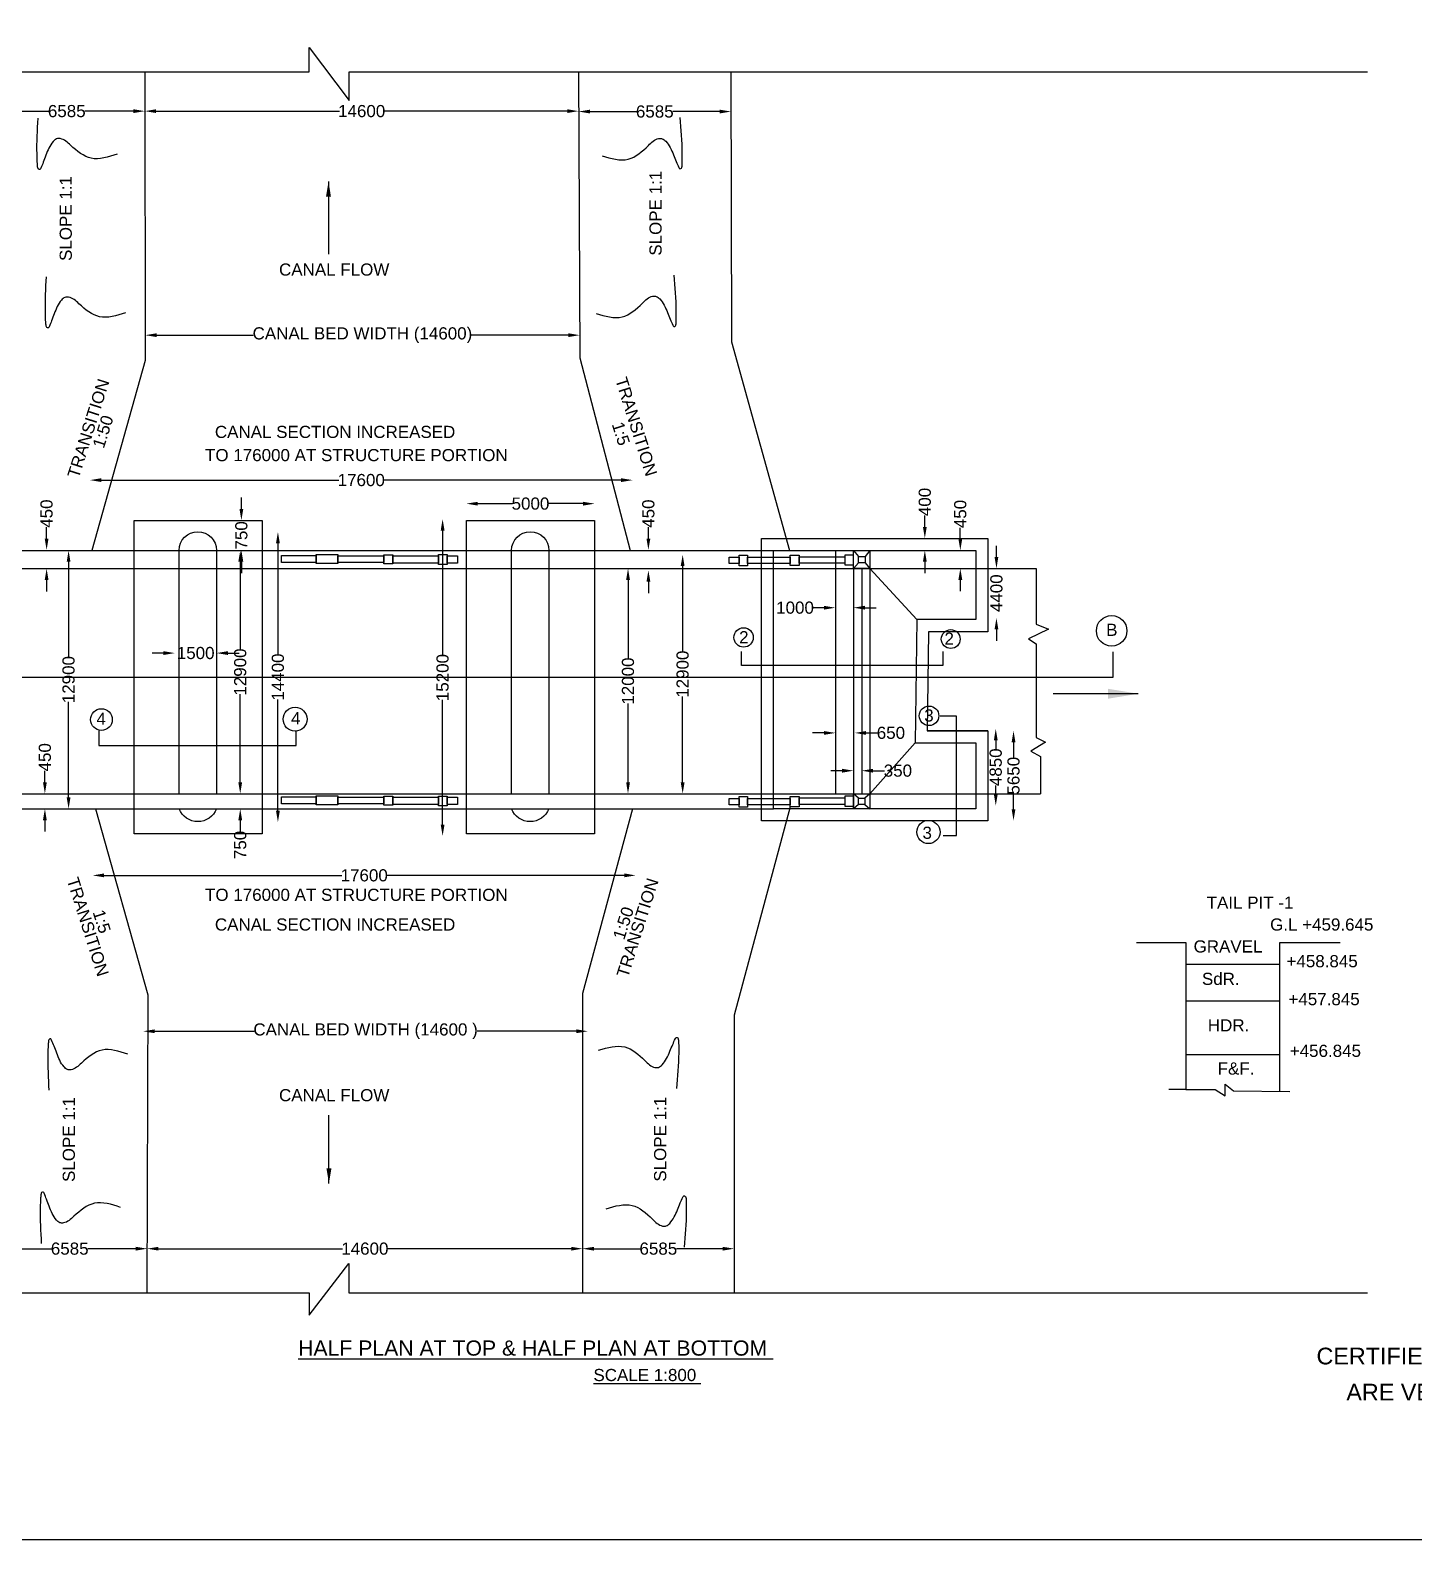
# Model space of a CAD drawing. Header units: millimetres. Extents: x 5124 to 2554707, y 2311 to 44369280.
# Drawn here: x 2464663 to 2510226, y 44291268 to 44341004 of the extents above; entities that cross this region are included whole.
import ezdxf

# ---------------------------------------------------------------- set-up
doc = ezdxf.new("R2010")
doc.units = ezdxf.units.MM
doc.header["$MEASUREMENT"] = 0
doc.layers.add('DRAWING', color=2, linetype='Continuous')
doc.layers.add('TEXT', color=7, linetype='Continuous')
doc.styles.get("Standard").update_dxf_attribs({"font": 'arial.ttf', "height": 400})
doc.dimstyles.get("Standard").update_dxf_attribs({"dimtxt": 400, "dimasz": 375, "dimexe": 0.18, "dimexo": 0.0625, "dimgap": 0.09, "dimtad": 0, "dimdec": 0, "dimzin": 0, "dimdsep": 46, "dimtxsty": 'Standard', "dimcen": 0.09, "dimse1": 1, "dimse2": 1, "dimadec": 0, "dimazin": 0, "dimtfac": 1, "dimtdec": 0, "dimtofl": 0, "dimtmove": 0, "dimatfit": 3, "dimfxl": 1, "dimtolj": 1, "dimtzin": 0, "dimarcsym": 0})

# ---------------------------------------------------------------- blocks, each defined once
blk = doc.blocks.new('*D79')
at = {"layer": 'Defpoints', "color": 0, "transparency": 16777216}
for p in [(2463298, 44338292), (2468437, 44338337), (2468437, 44338302)]:
    blk.add_point(p, dxfattribs=at)
at = {"layer": 'TEXT', "color": 0, "lineweight": -2, "transparency": 16777216}
for p, q in [((2463673, 44338337), (2465267, 44338337)), ((2468062, 44338337), (2466467, 44338337))]:
    blk.add_line(p, q, dxfattribs=at)
at = {"layer": 'TEXT', "color": 0, "transparency": 16777216}
for points in [[(2463673, 44338400), (2463673, 44338275), (2463298, 44338337)], [(2468062, 44338400), (2468062, 44338275), (2468437, 44338337)]]:
    blk.add_solid(points, dxfattribs=at)
at = {"layer": 'TEXT', "color": 0, "transparency": 16777216, "insert": (2465867, 44338337), "char_height": 400, "attachment_point": 5}
blk.add_mtext('\\A1;6585', dxfattribs=at)
blk = doc.blocks.new('*D80')
at = {"layer": 'Defpoints', "color": 0, "transparency": 16777216}
for p in [(2468436, 44338337), (2482722, 44338406), (2482722, 44338337)]:
    blk.add_point(p, dxfattribs=at)
at = {"layer": 'TEXT', "color": 0, "lineweight": -2, "transparency": 16777216}
for p, q in [((2468811, 44338337), (2474846, 44338337)), ((2482347, 44338337), (2476312, 44338337))]:
    blk.add_line(p, q, dxfattribs=at)
at = {"layer": 'TEXT', "color": 0, "transparency": 16777216}
for points in [[(2468811, 44338400), (2468811, 44338275), (2468436, 44338337)], [(2482347, 44338400), (2482347, 44338275), (2482722, 44338337)]]:
    blk.add_solid(points, dxfattribs=at)
at = {"layer": 'TEXT', "color": 0, "transparency": 16777216, "insert": (2475579, 44338337), "char_height": 400, "attachment_point": 5}
blk.add_mtext('\\A1;14600', dxfattribs=at)
blk = doc.blocks.new('*D81')
at = {"layer": 'Defpoints', "color": 0, "transparency": 16777216}
for p in [(2482722, 44338337), (2487741, 44338348), (2487741, 44338323)]:
    blk.add_point(p, dxfattribs=at)
at = {"layer": 'TEXT', "color": 0, "lineweight": -2, "transparency": 16777216}
for p, q in [((2483097, 44338323), (2484631, 44338323)), ((2487366, 44338323), (2485831, 44338323))]:
    blk.add_line(p, q, dxfattribs=at)
at = {"layer": 'TEXT', "color": 0, "transparency": 16777216}
for points in [[(2483097, 44338386), (2483097, 44338261), (2482722, 44338323)], [(2487366, 44338386), (2487366, 44338261), (2487741, 44338323)]]:
    blk.add_solid(points, dxfattribs=at)
at = {"layer": 'TEXT', "color": 0, "transparency": 16777216, "insert": (2485231, 44338323), "char_height": 400, "attachment_point": 5}
blk.add_mtext('\\A1;6585', dxfattribs=at)
blk = doc.blocks.new('*D82')
at = {"layer": 'Defpoints', "color": 0, "transparency": 16777216}
for p in [(2466632, 44326214), (2484499, 44326214), (2484499, 44326181)]:
    blk.add_point(p, dxfattribs=at)
at = {"layer": 'TEXT', "color": 0, "lineweight": -2, "transparency": 16777216}
for p, q in [((2467007, 44326181), (2474832, 44326181)), ((2484124, 44326181), (2476298, 44326181))]:
    blk.add_line(p, q, dxfattribs=at)
at = {"layer": 'TEXT', "color": 0, "transparency": 16777216}
for points in [[(2467007, 44326243), (2467007, 44326118), (2466632, 44326181)], [(2484124, 44326243), (2484124, 44326118), (2484499, 44326181)]]:
    blk.add_solid(points, dxfattribs=at)
at = {"layer": 'TEXT', "color": 0, "transparency": 16777216, "insert": (2475565, 44326181), "char_height": 400, "attachment_point": 5}
blk.add_mtext('\\A1;17600', dxfattribs=at)
blk = doc.blocks.new('*D88')
at = {"layer": 'Defpoints', "color": 0, "transparency": 16777216}
for p in [(2465927, 44323864), (2465927, 44315351), (2465927, 44315351)]:
    blk.add_point(p, dxfattribs=at)
at = {"layer": 'TEXT', "color": 0, "lineweight": -2, "transparency": 16777216}
for p, q in [((2465927, 44323489), (2465927, 44320341)), ((2465927, 44315726), (2465927, 44318874))]:
    blk.add_line(p, q, dxfattribs=at)
at = {"layer": 'TEXT', "color": 0, "transparency": 16777216}
for points in [[(2465865, 44323489), (2465990, 44323489), (2465927, 44323864)], [(2465865, 44315726), (2465990, 44315726), (2465927, 44315351)]]:
    blk.add_solid(points, dxfattribs=at)
at = {"layer": 'TEXT', "color": 0, "transparency": 16777216, "insert": (2465927, 44319608), "char_height": 400, "attachment_point": 5, "rotation": 90}
blk.add_mtext('\\A1;12900', dxfattribs=at)
blk = doc.blocks.new('*D89')
at = {"layer": 'Defpoints', "color": 0, "transparency": 16777216}
for p in [(2469425, 44320482), (2470799, 44320482), (2470799, 44320482)]:
    blk.add_point(p, dxfattribs=at)
at = {"layer": 'TEXT', "color": 0, "lineweight": -2, "transparency": 16777216}
for p, q in [((2469050, 44320482), (2468675, 44320482)), ((2471174, 44320482), (2471549, 44320482))]:
    blk.add_line(p, q, dxfattribs=at)
at = {"layer": 'TEXT', "color": 0, "transparency": 16777216}
for points in [[(2469050, 44320545), (2469050, 44320420), (2469425, 44320482)], [(2471174, 44320545), (2471174, 44320420), (2470799, 44320482)]]:
    blk.add_solid(points, dxfattribs=at)
at = {"layer": 'TEXT', "color": 0, "transparency": 16777216, "insert": (2470112, 44320482), "char_height": 400, "attachment_point": 5}
blk.add_mtext('\\A1;1500', dxfattribs=at)
blk = doc.blocks.new('*D90')
at = {"layer": 'Defpoints', "color": 0, "transparency": 16777216}
for p in [(2471421, 44323864), (2471421, 44315850), (2471580, 44315850)]:
    blk.add_point(p, dxfattribs=at)
at = {"layer": 'TEXT', "color": 0, "lineweight": -2, "transparency": 16777216}
for p, q in [((2471580, 44323489), (2471580, 44320590)), ((2471580, 44316225), (2471580, 44319124))]:
    blk.add_line(p, q, dxfattribs=at)
at = {"layer": 'TEXT', "color": 0, "transparency": 16777216}
for points in [[(2471517, 44323489), (2471642, 44323489), (2471580, 44323864)], [(2471517, 44316225), (2471642, 44316225), (2471580, 44315850)]]:
    blk.add_solid(points, dxfattribs=at)
at = {"layer": 'TEXT', "color": 0, "transparency": 16777216, "insert": (2471580, 44319857), "char_height": 400, "attachment_point": 5, "rotation": 90}
blk.add_mtext('\\A1;12900', dxfattribs=at)
blk = doc.blocks.new('*D91')
at = {"layer": 'Defpoints', "color": 0, "transparency": 16777216}
for p in [(2471580, 44315850), (2471580, 44315351), (2471580, 44315351)]:
    blk.add_point(p, dxfattribs=at)
at = {"layer": 'TEXT', "color": 0, "lineweight": -2, "transparency": 16777216}
for p, q in [((2471580, 44316225), (2471580, 44316600)), ((2471580, 44314976), (2471580, 44314601))]:
    blk.add_line(p, q, dxfattribs=at)
at = {"layer": 'TEXT', "color": 0, "transparency": 16777216}
for points in [[(2471517, 44316225), (2471642, 44316225), (2471580, 44315850)], [(2471517, 44314976), (2471642, 44314976), (2471580, 44315351)]]:
    blk.add_solid(points, dxfattribs=at)
at = {"layer": 'TEXT', "color": 0, "transparency": 16777216, "insert": (2471580, 44314161), "char_height": 400, "attachment_point": 5, "rotation": 90}
blk.add_mtext('\\A1;750', dxfattribs=at)
blk = doc.blocks.new('*D92')
at = {"layer": 'Defpoints', "color": 0, "transparency": 16777216}
for p in [(2471580, 44324855), (2471618, 44324855), (2471580, 44323864)]:
    blk.add_point(p, dxfattribs=at)
at = {"layer": 'TEXT', "color": 0, "lineweight": -2, "transparency": 16777216}
for p, q in [((2471618, 44325230), (2471618, 44325605)), ((2471618, 44323489), (2471618, 44323114))]:
    blk.add_line(p, q, dxfattribs=at)
at = {"layer": 'TEXT', "color": 0, "transparency": 16777216}
for points in [[(2471555, 44325230), (2471680, 44325230), (2471618, 44324855)], [(2471555, 44323489), (2471680, 44323489), (2471618, 44323864)]]:
    blk.add_solid(points, dxfattribs=at)
at = {"layer": 'TEXT', "color": 0, "transparency": 16777216, "insert": (2471618, 44324360), "char_height": 400, "attachment_point": 5, "rotation": 90}
blk.add_mtext('\\A1;750', dxfattribs=at)
blk = doc.blocks.new('*D93')
at = {"layer": 'Defpoints', "color": 0, "transparency": 16777216}
for p in [(2472851, 44324473), (2472821, 44314910), (2472851, 44314910)]:
    blk.add_point(p, dxfattribs=at)
at = {"layer": 'TEXT', "color": 0, "lineweight": -2, "transparency": 16777216}
for p, q in [((2472821, 44324098), (2472821, 44320425)), ((2472821, 44315285), (2472821, 44318958))]:
    blk.add_line(p, q, dxfattribs=at)
at = {"layer": 'TEXT', "color": 0, "transparency": 16777216}
for points in [[(2472758, 44324098), (2472883, 44324098), (2472821, 44324473)], [(2472758, 44315285), (2472883, 44315285), (2472821, 44314910)]]:
    blk.add_solid(points, dxfattribs=at)
at = {"layer": 'TEXT', "color": 0, "transparency": 16777216, "insert": (2472821, 44319691), "char_height": 400, "attachment_point": 5, "rotation": 90}
blk.add_mtext('\\A1;14400', dxfattribs=at)
blk = doc.blocks.new('*D98')
at = {"layer": 'Defpoints', "color": 0, "transparency": 16777216}
for p in [(2465147, 44315850), (2465147, 44315850), (2465147, 44315351)]:
    blk.add_point(p, dxfattribs=at)
at = {"layer": 'TEXT', "color": 0, "lineweight": -2, "transparency": 16777216}
for p, q in [((2465147, 44316225), (2465147, 44316600)), ((2465147, 44314976), (2465147, 44314601))]:
    blk.add_line(p, q, dxfattribs=at)
at = {"layer": 'TEXT', "color": 0, "transparency": 16777216}
for points in [[(2465084, 44316225), (2465209, 44316225), (2465147, 44315850)], [(2465084, 44314976), (2465209, 44314976), (2465147, 44315351)]]:
    blk.add_solid(points, dxfattribs=at)
at = {"layer": 'TEXT', "color": 0, "transparency": 16777216, "insert": (2465147, 44317049), "char_height": 400, "attachment_point": 5, "rotation": 90}
blk.add_mtext('\\A1;450', dxfattribs=at)
blk = doc.blocks.new('*D99')
at = {"layer": 'Defpoints', "color": 0, "transparency": 16777216}
for p in [(2478244, 44324895), (2478362, 44324895), (2478362, 44314454)]:
    blk.add_point(p, dxfattribs=at)
at = {"layer": 'TEXT', "color": 0, "lineweight": -2, "transparency": 16777216}
for p, q in [((2478244, 44324520), (2478244, 44320408)), ((2478244, 44314829), (2478244, 44318941))]:
    blk.add_line(p, q, dxfattribs=at)
at = {"layer": 'TEXT', "color": 0, "transparency": 16777216}
for points in [[(2478182, 44324520), (2478307, 44324520), (2478244, 44324895)], [(2478182, 44314829), (2478307, 44314829), (2478244, 44314454)]]:
    blk.add_solid(points, dxfattribs=at)
at = {"layer": 'TEXT', "color": 0, "transparency": 16777216, "insert": (2478244, 44319675), "char_height": 400, "attachment_point": 5, "rotation": 90}
blk.add_mtext('\\A1;15200', dxfattribs=at)
blk = doc.blocks.new('*D100')
at = {"layer": 'Defpoints', "color": 0, "transparency": 16777216}
for p in [(2483247, 44325405), (2479029, 44324855), (2483247, 44324855)]:
    blk.add_point(p, dxfattribs=at)
at = {"layer": 'TEXT', "color": 0, "lineweight": -2, "transparency": 16777216}
for p, q in [((2479404, 44325405), (2480542, 44325405)), ((2482872, 44325405), (2481735, 44325405))]:
    blk.add_line(p, q, dxfattribs=at)
at = {"layer": 'TEXT', "color": 0, "transparency": 16777216}
for points in [[(2479404, 44325467), (2479404, 44325342), (2479029, 44325405)], [(2482872, 44325467), (2482872, 44325342), (2483247, 44325405)]]:
    blk.add_solid(points, dxfattribs=at)
at = {"layer": 'TEXT', "color": 0, "transparency": 16777216, "insert": (2481138, 44325405), "char_height": 400, "attachment_point": 5}
blk.add_mtext('\\A1;5000', dxfattribs=at)
blk = doc.blocks.new('*D101')
at = {"layer": 'Defpoints', "color": 0, "transparency": 16777216}
for p in [(2484303, 44323270), (2484303, 44315850), (2484350, 44315850)]:
    blk.add_point(p, dxfattribs=at)
at = {"layer": 'TEXT', "color": 0, "lineweight": -2, "transparency": 16777216}
for p, q in [((2484350, 44322895), (2484350, 44320293)), ((2484350, 44316225), (2484350, 44318826))]:
    blk.add_line(p, q, dxfattribs=at)
at = {"layer": 'TEXT', "color": 0, "transparency": 16777216}
for points in [[(2484288, 44322895), (2484413, 44322895), (2484350, 44323270)], [(2484288, 44316225), (2484413, 44316225), (2484350, 44315850)]]:
    blk.add_solid(points, dxfattribs=at)
at = {"layer": 'TEXT', "color": 0, "transparency": 16777216, "insert": (2484350, 44319560), "char_height": 400, "attachment_point": 5, "rotation": 90}
blk.add_mtext('\\A1;12000', dxfattribs=at)
blk = doc.blocks.new('*D102')
at = {"layer": 'Defpoints', "color": 0, "transparency": 16777216}
for p in [(2485988, 44323725), (2486149, 44323725), (2485988, 44315850)]:
    blk.add_point(p, dxfattribs=at)
at = {"layer": 'TEXT', "color": 0, "lineweight": -2, "transparency": 16777216}
for p, q in [((2486149, 44323350), (2486149, 44320521)), ((2486149, 44316225), (2486149, 44319054))]:
    blk.add_line(p, q, dxfattribs=at)
at = {"layer": 'TEXT', "color": 0, "transparency": 16777216}
for points in [[(2486086, 44323350), (2486211, 44323350), (2486149, 44323725)], [(2486086, 44316225), (2486211, 44316225), (2486149, 44315850)]]:
    blk.add_solid(points, dxfattribs=at)
at = {"layer": 'TEXT', "color": 0, "transparency": 16777216, "insert": (2486149, 44319787), "char_height": 400, "attachment_point": 5, "rotation": 90}
blk.add_mtext('\\A1;12900', dxfattribs=at)
blk = doc.blocks.new('*D103')
at = {"layer": 'Defpoints', "color": 0, "transparency": 16777216}
for p in [(2491178, 44321914), (2491777, 44322052), (2491777, 44321977)]:
    blk.add_point(p, dxfattribs=at)
at = {"layer": 'TEXT', "color": 0, "lineweight": -2, "transparency": 16777216}
for p, q in [((2490803, 44321977), (2490428, 44321977)), ((2492152, 44321977), (2492527, 44321977))]:
    blk.add_line(p, q, dxfattribs=at)
at = {"layer": 'TEXT', "color": 0, "transparency": 16777216}
for points in [[(2490803, 44322040), (2490803, 44321915), (2491178, 44321977)], [(2492152, 44322040), (2492152, 44321915), (2491777, 44321977)]]:
    blk.add_solid(points, dxfattribs=at)
at = {"layer": 'TEXT', "color": 0, "transparency": 16777216, "insert": (2489850, 44321977), "char_height": 400, "attachment_point": 5}
blk.add_mtext('\\A1;1000', dxfattribs=at)
blk = doc.blocks.new('*D104')
at = {"layer": 'Defpoints', "color": 0, "transparency": 16777216}
for p in [(2494124, 44324262), (2494398, 44324262), (2494398, 44323864)]:
    blk.add_point(p, dxfattribs=at)
at = {"layer": 'TEXT', "color": 0, "lineweight": -2, "transparency": 16777216}
for p, q in [((2494124, 44324637), (2494124, 44325012)), ((2494124, 44323489), (2494124, 44323114))]:
    blk.add_line(p, q, dxfattribs=at)
at = {"layer": 'TEXT', "color": 0, "transparency": 16777216}
for points in [[(2494062, 44324637), (2494187, 44324637), (2494124, 44324262)], [(2494062, 44323489), (2494187, 44323489), (2494124, 44323864)]]:
    blk.add_solid(points, dxfattribs=at)
at = {"layer": 'TEXT', "color": 0, "transparency": 16777216, "insert": (2494124, 44325461), "char_height": 400, "attachment_point": 5, "rotation": 90}
blk.add_mtext('\\A1;400', dxfattribs=at)
blk = doc.blocks.new('*D105')
at = {"layer": 'Defpoints', "color": 0, "transparency": 16777216}
for p in [(2495293, 44323864), (2495293, 44323864), (2495293, 44323270)]:
    blk.add_point(p, dxfattribs=at)
at = {"layer": 'TEXT', "color": 0, "lineweight": -2, "transparency": 16777216}
for p, q in [((2495293, 44324239), (2495293, 44324614)), ((2495293, 44322895), (2495293, 44322520))]:
    blk.add_line(p, q, dxfattribs=at)
at = {"layer": 'TEXT', "color": 0, "transparency": 16777216}
for points in [[(2495231, 44324239), (2495356, 44324239), (2495293, 44323864)], [(2495231, 44322895), (2495356, 44322895), (2495293, 44323270)]]:
    blk.add_solid(points, dxfattribs=at)
at = {"layer": 'TEXT', "color": 0, "transparency": 16777216, "insert": (2495293, 44325064), "char_height": 400, "attachment_point": 5, "rotation": 90}
blk.add_mtext('\\A1;450', dxfattribs=at)
blk = doc.blocks.new('*D106')
at = {"layer": 'Defpoints', "color": 0, "transparency": 16777216}
for p in [(2496483, 44323270), (2496605, 44323270), (2496417, 44321639)]:
    blk.add_point(p, dxfattribs=at)
at = {"layer": 'TEXT', "color": 0, "lineweight": -2, "transparency": 16777216}
for p, q in [((2496483, 44323645), (2496483, 44324020)), ((2496483, 44321264), (2496483, 44320889))]:
    blk.add_line(p, q, dxfattribs=at)
at = {"layer": 'TEXT', "color": 0, "transparency": 16777216}
for points in [[(2496420, 44323645), (2496545, 44323645), (2496483, 44323270)], [(2496420, 44321264), (2496545, 44321264), (2496483, 44321639)]]:
    blk.add_solid(points, dxfattribs=at)
at = {"layer": 'TEXT', "color": 0, "transparency": 16777216, "insert": (2496483, 44322454), "char_height": 400, "attachment_point": 5, "rotation": 90}
blk.add_mtext('\\A1;4400', dxfattribs=at)
blk = doc.blocks.new('*D107')
at = {"layer": 'Defpoints', "color": 0, "transparency": 16777216}
for p in [(2491178, 44317827), (2491815, 44317852), (2491815, 44317827)]:
    blk.add_point(p, dxfattribs=at)
at = {"layer": 'TEXT', "color": 0, "lineweight": -2, "transparency": 16777216}
for p, q in [((2490803, 44317852), (2490428, 44317852)), ((2492190, 44317852), (2492565, 44317852))]:
    blk.add_line(p, q, dxfattribs=at)
at = {"layer": 'TEXT', "color": 0, "transparency": 16777216}
for points in [[(2490803, 44317914), (2490803, 44317789), (2491178, 44317852)], [(2492190, 44317914), (2492190, 44317789), (2491815, 44317852)]]:
    blk.add_solid(points, dxfattribs=at)
at = {"layer": 'TEXT', "color": 0, "transparency": 16777216, "insert": (2493007, 44317852), "char_height": 400, "attachment_point": 5}
blk.add_mtext('\\A1;650', dxfattribs=at)
blk = doc.blocks.new('*D108')
at = {"layer": 'Defpoints', "color": 0, "transparency": 16777216}
for p in [(2491777, 44316774), (2492045, 44316774), (2492045, 44316607)]:
    blk.add_point(p, dxfattribs=at)
at = {"layer": 'TEXT', "color": 0, "lineweight": -2, "transparency": 16777216}
for p, q in [((2491402, 44316607), (2491027, 44316607)), ((2492420, 44316607), (2492795, 44316607))]:
    blk.add_line(p, q, dxfattribs=at)
at = {"layer": 'TEXT', "color": 0, "transparency": 16777216}
for points in [[(2491402, 44316669), (2491402, 44316544), (2491777, 44316607)], [(2492420, 44316669), (2492420, 44316544), (2492045, 44316607)]]:
    blk.add_solid(points, dxfattribs=at)
at = {"layer": 'TEXT', "color": 0, "transparency": 16777216, "insert": (2493237, 44316607), "char_height": 400, "attachment_point": 5}
blk.add_mtext('\\A1;350', dxfattribs=at)
blk = doc.blocks.new('*D109')
at = {"layer": 'Defpoints', "color": 0, "transparency": 16777216}
for p in [(2496460, 44317985), (2496543, 44317985), (2496543, 44315456)]:
    blk.add_point(p, dxfattribs=at)
at = {"layer": 'TEXT', "color": 0, "lineweight": -2, "transparency": 16777216}
for p, q in [((2496460, 44317610), (2496460, 44317325)), ((2496460, 44315831), (2496460, 44316116))]:
    blk.add_line(p, q, dxfattribs=at)
at = {"layer": 'TEXT', "color": 0, "transparency": 16777216}
for points in [[(2496398, 44317610), (2496523, 44317610), (2496460, 44317985)], [(2496398, 44315831), (2496523, 44315831), (2496460, 44315456)]]:
    blk.add_solid(points, dxfattribs=at)
at = {"layer": 'TEXT', "color": 0, "transparency": 16777216, "insert": (2496460, 44316720), "char_height": 400, "attachment_point": 5, "rotation": 90}
blk.add_mtext('\\A1;4850', dxfattribs=at)
blk = doc.blocks.new('*D110')
at = {"layer": 'Defpoints', "color": 0, "transparency": 16777216}
for p in [(2497045, 44317921), (2497182, 44317921), (2497182, 44314963)]:
    blk.add_point(p, dxfattribs=at)
at = {"layer": 'TEXT', "color": 0, "lineweight": -2, "transparency": 16777216}
for p, q in [((2497045, 44317546), (2497045, 44317039)), ((2497045, 44315338), (2497045, 44315845))]:
    blk.add_line(p, q, dxfattribs=at)
at = {"layer": 'TEXT', "color": 0, "transparency": 16777216}
for points in [[(2496983, 44317546), (2497108, 44317546), (2497045, 44317921)], [(2496983, 44315338), (2497108, 44315338), (2497045, 44314963)]]:
    blk.add_solid(points, dxfattribs=at)
at = {"layer": 'TEXT', "color": 0, "transparency": 16777216, "insert": (2497045, 44316442), "char_height": 400, "attachment_point": 5, "rotation": 90}
blk.add_mtext('\\A1;5650', dxfattribs=at)
blk = doc.blocks.new('*D111')
at = {"layer": 'Defpoints', "color": 0, "transparency": 16777216}
for p in [(2466717, 44313191), (2484606, 44313191), (2484606, 44313158)]:
    blk.add_point(p, dxfattribs=at)
at = {"layer": 'TEXT', "color": 0, "lineweight": -2, "transparency": 16777216}
for p, q in [((2467092, 44313158), (2474928, 44313158)), ((2484231, 44313158), (2476395, 44313158))]:
    blk.add_line(p, q, dxfattribs=at)
at = {"layer": 'TEXT', "color": 0, "transparency": 16777216}
for points in [[(2467092, 44313221), (2467092, 44313096), (2466717, 44313158)], [(2484231, 44313221), (2484231, 44313096), (2484606, 44313158)]]:
    blk.add_solid(points, dxfattribs=at)
at = {"layer": 'TEXT', "color": 0, "transparency": 16777216, "insert": (2475662, 44313158), "char_height": 400, "attachment_point": 5}
blk.add_mtext('\\A1;17600', dxfattribs=at)
blk = doc.blocks.new('*D112')
at = {"layer": 'Defpoints', "color": 0, "transparency": 16777216}
for p in [(2468513, 44300859), (2468513, 44300859), (2463416, 44300603)]:
    blk.add_point(p, dxfattribs=at)
at = {"layer": 'TEXT', "color": 0, "lineweight": -2, "transparency": 16777216}
for p, q in [((2463791, 44300859), (2465364, 44300859)), ((2468138, 44300859), (2466564, 44300859))]:
    blk.add_line(p, q, dxfattribs=at)
at = {"layer": 'TEXT', "color": 0, "transparency": 16777216}
for points in [[(2463791, 44300921), (2463791, 44300796), (2463416, 44300859)], [(2468138, 44300921), (2468138, 44300796), (2468513, 44300859)]]:
    blk.add_solid(points, dxfattribs=at)
at = {"layer": 'TEXT', "color": 0, "transparency": 16777216, "insert": (2465964, 44300859), "char_height": 400, "attachment_point": 5}
blk.add_mtext('\\A1;6585', dxfattribs=at)
blk = doc.blocks.new('*D113')
at = {"layer": 'Defpoints', "color": 0, "transparency": 16777216}
for p in [(2468513, 44300859), (2482854, 44300859), (2482854, 44300859)]:
    blk.add_point(p, dxfattribs=at)
at = {"layer": 'TEXT', "color": 0, "lineweight": -2, "transparency": 16777216}
for p, q in [((2468888, 44300859), (2474950, 44300859)), ((2482479, 44300859), (2476417, 44300859))]:
    blk.add_line(p, q, dxfattribs=at)
at = {"layer": 'TEXT', "color": 0, "transparency": 16777216}
for points in [[(2468888, 44300921), (2468888, 44300796), (2468513, 44300859)], [(2482479, 44300921), (2482479, 44300796), (2482854, 44300859)]]:
    blk.add_solid(points, dxfattribs=at)
at = {"layer": 'TEXT', "color": 0, "transparency": 16777216, "insert": (2475683, 44300859), "char_height": 400, "attachment_point": 5}
blk.add_mtext('\\A1;14600', dxfattribs=at)
blk = doc.blocks.new('*D114')
at = {"layer": 'Defpoints', "color": 0, "transparency": 16777216}
for p in [(2482854, 44300859), (2487842, 44300859), (2487842, 44300859)]:
    blk.add_point(p, dxfattribs=at)
at = {"layer": 'TEXT', "color": 0, "lineweight": -2, "transparency": 16777216}
for p, q in [((2483229, 44300859), (2484748, 44300859)), ((2487467, 44300859), (2485948, 44300859))]:
    blk.add_line(p, q, dxfattribs=at)
at = {"layer": 'TEXT', "color": 0, "transparency": 16777216}
for points in [[(2483229, 44300921), (2483229, 44300796), (2482854, 44300859)], [(2487467, 44300921), (2487467, 44300796), (2487842, 44300859)]]:
    blk.add_solid(points, dxfattribs=at)
at = {"layer": 'TEXT', "color": 0, "transparency": 16777216, "insert": (2485348, 44300859), "char_height": 400, "attachment_point": 5}
blk.add_mtext('\\A1;6585', dxfattribs=at)
blk = doc.blocks.new('*D115')
at = {"layer": 'Defpoints', "color": 0, "transparency": 16777216}
for p in [(2468451, 44330912), (2482758, 44330982), (2482758, 44330956)]:
    blk.add_point(p, dxfattribs=at)
at = {"layer": 'TEXT', "color": 0, "lineweight": -2, "transparency": 16777216}
for p, q in [((2468826, 44330956), (2472011, 44330956)), ((2482383, 44330956), (2479198, 44330956))]:
    blk.add_line(p, q, dxfattribs=at)
at = {"layer": 'TEXT', "color": 0, "transparency": 16777216}
for points in [[(2468826, 44331019), (2468826, 44330894), (2468451, 44330956)], [(2482383, 44331019), (2482383, 44330894), (2482758, 44330956)]]:
    blk.add_solid(points, dxfattribs=at)
at = {"layer": 'TEXT', "color": 0, "transparency": 16777216, "insert": (2475604, 44330956), "char_height": 400, "attachment_point": 5}
blk.add_mtext('\\A1;CANAL BED WIDTH (14600)', dxfattribs=at)
blk = doc.blocks.new('*D117')
at = {"layer": 'Defpoints', "color": 0, "transparency": 16777216}
for p in [(2468387, 44308026), (2483027, 44308026), (2483027, 44308023)]:
    blk.add_point(p, dxfattribs=at)
at = {"layer": 'TEXT', "color": 0, "lineweight": -2, "transparency": 16777216}
for p, q in [((2468762, 44308023), (2472036, 44308023)), ((2482652, 44308023), (2479378, 44308023))]:
    blk.add_line(p, q, dxfattribs=at)
at = {"layer": 'TEXT', "color": 0, "transparency": 16777216}
for points in [[(2468762, 44308085), (2468762, 44307960), (2468387, 44308023)], [(2482652, 44308085), (2482652, 44307960), (2483027, 44308023)]]:
    blk.add_solid(points, dxfattribs=at)
at = {"layer": 'TEXT', "color": 0, "transparency": 16777216, "insert": (2475707, 44308023), "char_height": 400, "attachment_point": 5}
blk.add_mtext('\\A1;CANAL BED WIDTH (14600 )', dxfattribs=at)
blk = doc.blocks.new('*D118')
at = {"layer": 'Defpoints', "color": 0, "transparency": 16777216}
for p in [(2484944, 44323877), (2485021, 44323877), (2484944, 44323211)]:
    blk.add_point(p, dxfattribs=at)
at = {"layer": 'TEXT', "color": 0, "lineweight": -2, "transparency": 16777216}
for p, q in [((2485021, 44324252), (2485021, 44324627)), ((2485021, 44322836), (2485021, 44322461))]:
    blk.add_line(p, q, dxfattribs=at)
at = {"layer": 'TEXT', "color": 0, "transparency": 16777216}
for points in [[(2484959, 44324252), (2485084, 44324252), (2485021, 44323877)], [(2484959, 44322836), (2485084, 44322836), (2485021, 44323211)]]:
    blk.add_solid(points, dxfattribs=at)
at = {"layer": 'TEXT', "color": 0, "transparency": 16777216, "insert": (2485021, 44325077), "char_height": 400, "attachment_point": 5, "rotation": 90}
blk.add_mtext('\\A1;450', dxfattribs=at)
blk = doc.blocks.new('*D119')
at = {"layer": 'Defpoints', "color": 0, "transparency": 16777216}
for p in [(2465139, 44323877), (2465203, 44323877), (2465139, 44323264)]:
    blk.add_point(p, dxfattribs=at)
at = {"layer": 'TEXT', "color": 0, "lineweight": -2, "transparency": 16777216}
for p, q in [((2465203, 44324252), (2465203, 44324627)), ((2465203, 44322889), (2465203, 44322514))]:
    blk.add_line(p, q, dxfattribs=at)
at = {"layer": 'TEXT', "color": 0, "transparency": 16777216}
for points in [[(2465141, 44324252), (2465266, 44324252), (2465203, 44323877)], [(2465141, 44322889), (2465266, 44322889), (2465203, 44323264)]]:
    blk.add_solid(points, dxfattribs=at)
at = {"layer": 'TEXT', "color": 0, "transparency": 16777216, "insert": (2465203, 44325077), "char_height": 400, "attachment_point": 5, "rotation": 90}
blk.add_mtext('\\A1;450', dxfattribs=at)

msp = doc.modelspace()

# ---------------------------------------------------------------- linework, layer by layer
at = {"layer": 'DRAWING', "color": 0}
for points in [[(2473853.2, 44339628.4), (2473853.2, 44340429.8), (2475165.7, 44338688.6), (2475165.7, 44339628.4)], [(2453576.4, 44339628.4), (2473853.2, 44339628.4)], [(2468434, 44339628.4), (2468452.3, 44330118.3), (2466696.2, 44323864.4)], [(2475165.7, 44339628.4), (2508706.6, 44339628.4)], [(2482715.7, 44339628.4), (2482761.3, 44330212.2), (2484417.6, 44323864.4)], [(2487737.8, 44339628.4), (2487756.6, 44330733.3), (2489672.9, 44323864.4)], [(2496203.1, 44317925.6), (2496203.1, 44314953.2), (2488742.9, 44314953.2), (2488742.9, 44324262.1), (2496203.1, 44324262.1), (2496203.1, 44321615.8), (2496203.1, 44321187.8), (2494248, 44321187.8), (2494204.9, 44317925.6), (2496203.1, 44317925.6), (2494204.9, 44317925.6)], [(2462013, 44323864.4), (2489140.6, 44323864.4)], [(2491178.2, 44323864.4), (2491178.2, 44315849.7)], [(2491777, 44323864.4), (2491936.7, 44323661.2)], [(2492313.8, 44323864.4), (2492154.7, 44323661.2)], [(2453060.6, 44323269.5), (2497791.5, 44323269.5)], [(2491936.7, 44323450.3), (2491777, 44323269.5)], [(2491777, 44323269.5), (2491777, 44315350.9)], [(2492045.4, 44323269.5), (2492045.4, 44315849.7)], [(2492154.7, 44323450.3), (2492313.8, 44323269.5)], [(2492313.8, 44323269.5), (2492313.8, 44315350.9)], [(2492313.8, 44323269.5), (2493855.6, 44321585.4)], [(2497791.5, 44323269.5), (2497791.5, 44321433.1), (2498192, 44321275.3), (2497534.4, 44320946.8), (2497791.5, 44320785.7), (2497791.5, 44319297.8)], [(2450470.6, 44319691.5), (2500323.1, 44319691.5), (2500323.1, 44320522.3)], [(2494722.5, 44320539.2), (2494722.5, 44320077.5), (2488090.6, 44320077.5), (2488090.6, 44320539.4)], [(2497791.5, 44319297.8), (2497791.5, 44317703.5), (2498100.3, 44317548.9), (2497615.5, 44317255.2), (2497935.2, 44317074.9), (2497935.2, 44315849.7)], [(2494725, 44314470.3), (2495166.6, 44314470.3), (2495166.6, 44318404.5), (2494626.3, 44318404.5)], [(2466922.8, 44317922.7), (2466922.8, 44317441.9), (2473420.1, 44317441.9), (2473420.1, 44317902.9)], [(2493801.9, 44317527.9), (2492313.8, 44315849.7)], [(2453060.6, 44315849.7), (2497935.2, 44315849.7)], [(2491943.9, 44315697.2), (2491777, 44315849.7)], [(2492313.8, 44315849.7), (2492152.6, 44315697.2)], [(2462013, 44315350.9), (2489140.6, 44315350.9)], [(2466810.3, 44315350.9), (2468536, 44309226.1), (2468508.8, 44299410.1)], [(2484493.2, 44315350.9), (2482854.2, 44309271), (2482854.2, 44299410.1)], [(2489694.4, 44315415.7), (2487841.5, 44308552.8), (2487841.5, 44299410.1)], [(2491943.9, 44315491.4), (2491777, 44315350.9)], [(2492152.6, 44315491.4), (2492313.8, 44315350.9)], [(2473851.9, 44299410.1), (2473851.9, 44298664.8), (2475152.8, 44300368), (2475152.8, 44299410.1)], [(2453576.4, 44299410.1), (2473851.9, 44299410.1)], [(2475152.8, 44299410.1), (2508706.6, 44299410.1)]]:
    msp.add_lwpolyline(points, dxfattribs=at)
for points in [[(2468082.4, 44324855), (2472300.6, 44324855), (2472300.6, 44314527.9), (2468082.4, 44314527.9)], [(2479029.2, 44324855), (2483247.4, 44324855), (2483247.4, 44314527.9), (2479029.2, 44314527.9)], [(2472944, 44323692.8), (2474084.7, 44323692.8), (2474084.7, 44323466.3), (2472944, 44323466.3)], [(2474084.7, 44323729.7), (2474791.7, 44323729.7), (2474791.7, 44323429.4), (2474084.7, 44323429.4)], [(2474791.7, 44323683.2), (2476309.9, 44323683.2), (2476309.9, 44323464.2), (2474791.7, 44323464.2)], [(2476309.9, 44323715.7), (2476608.3, 44323715.7), (2476608.3, 44323418.7), (2476309.9, 44323418.7)], [(2476608.3, 44323683.2), (2478107.3, 44323683.2), (2478107.3, 44323446.2), (2476608.3, 44323446.2)], [(2478107.3, 44323725.2), (2478396.3, 44323725.2), (2478396.3, 44323404.6), (2478107.3, 44323404.6)], [(2478396.3, 44323683.2), (2478734.2, 44323683.2), (2478734.2, 44323441.3), (2478396.3, 44323441.3)], [(2488013, 44323432), (2487684.9, 44323432), (2487684.9, 44323638.7), (2488013, 44323638.7)], [(2488285.9, 44323358.1), (2488013, 44323358.1), (2488013, 44323703.6), (2488285.9, 44323703.6)], [(2489693.5, 44323432), (2488285.9, 44323432), (2488285.9, 44323644.6), (2489693.5, 44323644.6)], [(2495805.4, 44317527.9), (2495805.4, 44315350.9), (2489140.6, 44315350.9), (2489140.6, 44323864.4), (2495805.4, 44323864.4), (2495805.4, 44321615.8), (2495805.4, 44321585.4), (2493855.6, 44321585.4), (2493801.9, 44317527.9)], [(2489983.2, 44323364), (2489693.5, 44323364), (2489693.5, 44323706.6), (2489983.2, 44323706.6)], [(2491493.6, 44323440.8), (2489983.2, 44323440.8), (2489983.2, 44323656.4), (2491493.6, 44323656.4)], [(2491493.6, 44323385.4), (2491776.1, 44323385.4), (2491776.1, 44323711.8), (2491493.6, 44323711.8)], [(2492313.8, 44323269.5), (2491777, 44323269.5), (2491777, 44323864.4), (2492313.8, 44323864.4)], [(2491936.7, 44323661.2), (2492154.7, 44323661.2), (2492154.7, 44323450.3), (2491936.7, 44323450.3)], [(2472944, 44315741.2), (2474084.7, 44315741.2), (2474084.7, 44315514.7), (2472944, 44315514.7)], [(2474084.7, 44315778.1), (2474791.7, 44315778.1), (2474791.7, 44315477.8), (2474084.7, 44315477.8)], [(2474791.7, 44315731.6), (2476309.9, 44315731.6), (2476309.9, 44315512.5), (2474791.7, 44315512.5)], [(2476309.9, 44315764.1), (2476608.3, 44315764.1), (2476608.3, 44315467.1), (2476309.9, 44315467.1)], [(2476608.3, 44315731.6), (2478107.3, 44315731.6), (2478107.3, 44315494.6), (2476608.3, 44315494.6)], [(2478107.3, 44315773.5), (2478396.3, 44315773.5), (2478396.3, 44315453), (2478107.3, 44315453)], [(2478396.3, 44315731.6), (2478734.2, 44315731.6), (2478734.2, 44315489.7), (2478396.3, 44315489.7)], [(2488013.9, 44315483.6), (2487685.8, 44315483.6), (2487685.8, 44315690.3), (2488013.9, 44315690.3)], [(2488286.7, 44315409.8), (2488013.9, 44315409.8), (2488013.9, 44315755.3), (2488286.7, 44315755.3)], [(2489694.4, 44315483.6), (2488286.7, 44315483.6), (2488286.7, 44315696.2), (2489694.4, 44315696.2)], [(2489984.1, 44315415.7), (2489694.4, 44315415.7), (2489694.4, 44315758.3), (2489984.1, 44315758.3)], [(2491494.5, 44315492.5), (2489984.1, 44315492.5), (2489984.1, 44315708.1), (2491494.5, 44315708.1)], [(2491494.5, 44315437.1), (2491777, 44315437.1), (2491777, 44315763.5), (2491494.5, 44315763.5)], [(2491777, 44315849.7), (2492313.8, 44315849.7), (2492313.8, 44315350.9), (2491777, 44315350.9)], [(2491943.9, 44315697.2), (2492152.6, 44315697.2), (2492152.6, 44315491.4), (2491943.9, 44315491.4)]]:
    msp.add_lwpolyline(points, close=True, dxfattribs=at)
for points in [[(2469567.2, 44315849.7), (2469567.2, 44323864.4, -1), (2470798.7, 44323864.4), (2470798.7, 44315849.7)], [(2480513.9, 44315849.7), (2480513.9, 44323864.4, -1), (2481745.5, 44323864.4), (2481745.5, 44315849.7)], [(2470798.7, 44315350.9, -0.682457), (2469567.2, 44315350.9)], [(2481745.5, 44315350.9, -0.682457), (2480513.9, 44315350.9)]]:
    msp.add_lwpolyline(points, format="xyb", dxfattribs=at)
for points in [[(2467526.1, 44336918), (2466672.9, 44336783.8), (2465993.5, 44337214), (2465653.8, 44337431), (2465531.3, 44337423.1), (2465420.7, 44337336.3), (2465179.8, 44336882.5), (2465092.9, 44336653.6), (2465013.9, 44336456.3), (2464986.2, 44336416.8), (2464929.9, 44336434), (2464914.9, 44336469.5), (2464899.9, 44336601.9), (2464887.6, 44336926.7), (2464921.7, 44338104.5)], [(2483500.5, 44336862.2), (2484357.5, 44336755), (2485023, 44337206.4), (2485355.7, 44337434.1), (2485478.3, 44337430), (2485591.6, 44337346.7), (2485846.8, 44336900.7), (2485940.9, 44336674.7), (2486026, 44336480), (2486054.9, 44336441.4), (2486110.6, 44336460.4), (2486124.5, 44336496.3), (2486135.4, 44336629.1), (2486137.4, 44336954.2), (2486066.2, 44338130.3)], [(2467801.7, 44331696.4), (2466948.5, 44331562.2), (2466269.1, 44331992.4), (2465929.4, 44332209.4), (2465806.9, 44332201.5), (2465696.3, 44332114.7), (2465455.4, 44331660.9), (2465368.5, 44331432), (2465289.5, 44331234.7), (2465261.8, 44331195.2), (2465205.5, 44331212.4), (2465190.5, 44331247.9), (2465175.5, 44331380.3), (2465163.2, 44331705.1), (2465197.3, 44332882.9)], [(2483302.6, 44331666.4), (2484159.6, 44331559.2), (2484825.1, 44332010.6), (2485157.8, 44332238.2), (2485280.4, 44332234.2), (2485393.7, 44332150.9), (2485648.9, 44331704.9), (2485743, 44331478.9), (2485828.1, 44331284.2), (2485857, 44331245.6), (2485912.7, 44331264.6), (2485926.6, 44331300.5), (2485937.5, 44331433.3), (2485939.5, 44331758.4), (2485868.3, 44332934.5)], [(2467881.7, 44307268.1), (2467028.5, 44307402.3), (2466349.1, 44306972.1), (2466009.3, 44306755.1), (2465886.9, 44306763), (2465776.3, 44306849.8), (2465535.3, 44307303.6), (2465448.4, 44307532.5), (2465369.4, 44307729.8), (2465341.8, 44307769.3), (2465285.5, 44307752.1), (2465270.5, 44307716.6), (2465255.5, 44307584.2), (2465243.2, 44307259.4), (2465277.3, 44306081.6)], [(2483382.6, 44307401.3), (2484239.6, 44307508.4), (2484905.1, 44307057.1), (2485237.8, 44306829.4), (2485360.4, 44306833.5), (2485473.7, 44306916.7), (2485728.8, 44307362.7), (2485822.9, 44307588.8), (2485908.1, 44307783.5), (2485937, 44307822.1), (2485992.7, 44307803.1), (2486006.6, 44307767.1), (2486017.4, 44307634.3), (2486019.5, 44307309.3), (2485948.3, 44306133.2)], [(2467632.7, 44302221.6), (2466779.5, 44302355.8), (2466100, 44301925.6), (2465760.3, 44301708.6), (2465637.9, 44301716.5), (2465527.3, 44301803.3), (2465286.3, 44302257.1), (2465199.4, 44302486), (2465120.4, 44302683.3), (2465092.8, 44302722.8), (2465036.5, 44302705.6), (2465021.5, 44302670.1), (2465006.5, 44302537.7), (2464994.2, 44302212.9), (2465028.2, 44301035.1)], [(2483631.6, 44302177), (2484488.6, 44302284.2), (2485154.1, 44301832.9), (2485486.8, 44301605.2), (2485609.4, 44301609.2), (2485722.7, 44301692.5), (2485977.9, 44302138.5), (2486071.9, 44302364.6), (2486157.1, 44302559.3), (2486186, 44302597.9), (2486241.7, 44302578.9), (2486255.6, 44302542.9), (2486266.4, 44302410.1), (2486268.5, 44302085.1), (2486197.3, 44300909)]]:
    msp.add_spline(points, degree=3, dxfattribs=at)
at = {"layer": 'TEXT', "color": 0}
msp.add_lwpolyline([(2437018.5, 44369280), (2554648.5, 44369280), (2554648.5, 44291267.9), (2437018.5, 44291267.9)], close=True, dxfattribs=at)
for points in [[(2501094.2, 44310946.1), (2502723.6, 44310946.1), (2502723.6, 44306109.2), (2503685.7, 44306109.2), (2504016, 44305894), (2504016, 44306281.7), (2504288.7, 44306056.4), (2506139.8, 44306040.7)], [(2505814.8, 44306043.4), (2505814.8, 44310952.1), (2507798, 44310952.1)], [(2502723.6, 44310229.5), (2505814.8, 44310229.5)], [(2505814.8, 44309011.7), (2502723.6, 44309011.7)], [(2502723.6, 44307253.3), (2505814.8, 44307253.3)], [(2502723.6, 44306109.2), (2502164.9, 44306109.2)]]:
    msp.add_lwpolyline(points, dxfattribs=at)
for centre, radius in [((2500276, 44321214.4), 502.8), ((2488156.6, 44320998.1), 319.4), ((2494977.1, 44320945.1), 310.6), ((2467007.9, 44318290.2), 357.1), ((2473385.1, 44318302.5), 394), ((2494263.3, 44318416.4), 322.4), ((2494242.9, 44314587.2), 382.1)]:
    msp.add_circle(centre, radius, dxfattribs=at)

# ---------------------------------------------------------------- texts
for s, rotation, p in [('SLOPE 1:1', 90, (2466033.1, 44333402)), ('SLOPE 1:1', 90, (2485456.1, 44333574.9)), ('TRANSITION ', 287.57521, (2483922.8, 44329495.3)), ('TRANSITION ', 72.42485, (2466259.7, 44326213.2)), ('           1:50', 72.42485, (2466569, 44325571.7)), ('    1:5', 287.57521, (2483622.8, 44328614.2)), ('TRANSITION ', 287.57521, (2465862.7, 44313016.9)), ('TRANSITION ', 72.42485, (2484343.7, 44309761.4)), ('    1:5', 287.57521, (2466527.6, 44312541.9)), ('           1:50', 72.42485, (2483706.7, 44309379.5)), ('SLOPE 1:1', 90, (2466133.9, 44303056.8)), ('SLOPE 1:1', 90, (2485607.1, 44303068.2))]:
    msp.add_text(s, height=400, rotation=rotation, dxfattribs=at).set_placement(p)
for s, height, p in [('CANAL FLOW ', 400, (2472857.8, 44332918.2)), ('CANAL SECTION INCREASED ', 400, (2470745.5, 44327569.6)), ('TO 176000 AT STRUCTURE PORTION ', 400, (2470420.9, 44326805.2)), ('2', 400, (2488009.4, 44320805.1)), ('2', 400, (2494771.7, 44320756.9)), ('B', 400, (2500096.6, 44321049)), ('3', 400, (2494104.7, 44318227.4)), ('4', 400, (2466845.4, 44318119.1)), ('4', 400, (2473255.1, 44318136.5)), ('3', 400, (2494046.9, 44314362.3)), ('TO 176000 AT STRUCTURE PORTION ', 400, (2470420.9, 44312318.8)), ('TAIL PIT -1', 400, (2503405.5, 44312061.4)), ('CANAL SECTION INCREASED ', 400, (2470745.5, 44311339.7)), ('G.L +459.645', 400, (2505494.5, 44311339.2)), ('GRAVEL', 400, (2502974.9, 44310617.2)), ('+458.845', 400, (2506034, 44310131.7)), ('SdR.', 400, (2503249.9, 44309549.5)), ('+457.845', 400, (2506098.8, 44308881.1)), ('HDR.', 400, (2503444.2, 44308018.6)), ('+456.845', 400, (2506141.9, 44307177.7)), ('F&F.', 400, (2503767.9, 44306595.5)), ('CANAL FLOW ', 400, (2472857.8, 44305717.1)), ('%%UHALF PLAN AT TOP & HALF PLAN AT BOTTOM ', 500, (2473486, 44297335.5)), ('CERTIFIED THAT TRAIL PIT PARTICULARS ', 550, (2507022.2, 44297047.7)), ('%%USCALE 1:800 ', 400, (2483211.6, 44296497.3)), ('ARE VERIFIED AND FOUND CORRECT ', 550, (2508005.6, 44295858.3))]:
    msp.add_text(s, height=height, dxfattribs=at).set_placement(p)

# ---------------------------------------------------------------- dimensions: what is measured, and where the dimension line sits
for base, p1, p2, text, picture, middle in [((2468436.5, 44338337), (2463297.7, 44338292), (2468436.5, 44338301.9), '6585', '*D79', (2465867.1, 44338337)), ((2482721.6, 44338337), (2468436.4, 44338337), (2482721.6, 44338406.3), '14600', '*D80', (2475579, 44338337)), ((2487740.5, 44338323.3), (2482722, 44338337.1), (2487740.5, 44338347.7), '6585', '*D81', (2485231.2, 44338323.3)), ((2482757.6, 44330956.5), (2468450.8, 44330912.3), (2482757.6, 44330981.7), 'CANAL BED WIDTH (14600)', '*D115', (2475604.2, 44330956.5)), ((2484498.6, 44326180.8), (2466631.9, 44326213.6), (2484498.6, 44326213.6), '17600', '*D82', (2475565.3, 44326180.8)), ((2483247.4, 44325404.8), (2479029.2, 44324855), (2483247.4, 44324855), '5000', '*D100', (2481138.3, 44325404.8)), ((2470798.7, 44320482.1), (2469424.9, 44320482.1), (2470798.7, 44320482.1), '1500', '*D89', (2470111.8, 44320482.1)), ((2491814.6, 44317851.7), (2491178.2, 44317826.7), (2491814.6, 44317826.7), '650', '*D107', (2493007, 44317851.7)), ((2492045.4, 44316606.8), (2491777, 44316773.7), (2492045.4, 44316773.7), '350', '*D108', (2493236.5, 44316606.8)), ((2484605.6, 44313158.3), (2466717.4, 44313190.9), (2484605.6, 44313190.9), '17600', '*D111', (2475661.5, 44313158.3)), ((2483026.6, 44308022.7), (2468387.3, 44308025.7), (2483026.6, 44308025.7), 'CANAL BED WIDTH (14600 )', '*D117', (2475707, 44308022.7)), ((2468512.8, 44300858.6), (2463416.1, 44300602.7), (2468512.8, 44300858.6), '6585', '*D112', (2465964.4, 44300858.6)), ((2482854.2, 44300858.6), (2468512.8, 44300858.6), (2482854.2, 44300858.6), '14600', '*D113', (2475683.5, 44300858.6)), ((2487841.5, 44300858.6), (2482854.2, 44300858.6), (2487841.5, 44300858.6), '6585', '*D114', (2485347.9, 44300858.6))]:
    dim = msp.add_linear_dim(base=base, p1=p1, p2=p2, text=text, dimstyle='Standard', dxfattribs=at)
    dim.commit()
    dim.dimension.update_dxf_attribs({"geometry": picture, "text_midpoint": middle})
for base, p1, p2, text, picture, middle in [((2471618, 44324855), (2471579.8, 44323864.4), (2471579.8, 44324855), '750', '*D92', (2471618, 44324359.7)), ((2494124.4, 44324262.1), (2494397.9, 44323864.4), (2494397.9, 44324262.1), '400', '*D104', (2494124.4, 44325461.4)), ((2465203.2, 44323877.2), (2465138.6, 44323263.6), (2465138.6, 44323877.2), '450', '*D119', (2465203.2, 44325076.5)), ((2485021.4, 44323877.2), (2484943.8, 44323210.7), (2484943.8, 44323877.2), '450', '*D118', (2485021.4, 44325076.5)), ((2495293.3, 44323864.4), (2495293.3, 44323269.5), (2495293.3, 44323864.4), '450', '*D105', (2495293.3, 44325063.8)), ((2478244.2, 44324895.3), (2478361.8, 44314453.8), (2478361.8, 44324895.3), '15200', '*D99', (2478244.2, 44319674.5)), ((2472820.9, 44314909.9), (2472850.7, 44324472.9), (2472850.7, 44314909.9), '14400', '*D93', (2472820.9, 44319691.4)), ((2465927.3, 44315350.9), (2465927.3, 44323864.4), (2465927.3, 44315350.9), '12900', '*D88', (2465927.3, 44319607.6)), ((2471579.8, 44315849.7), (2471421.4, 44323864.4), (2471421.4, 44315849.7), '12900', '*D90', (2471579.8, 44319857)), ((2486148.6, 44323725.3), (2485987.6, 44315849.7), (2485987.6, 44323725.3), '12900', '*D102', (2486148.6, 44319787.5)), ((2496483, 44323269.5), (2496417.1, 44321639.3), (2496605.4, 44323269.5), '4400', '*D106', (2496483, 44322454.4)), ((2484350.2, 44315849.7), (2484302.8, 44323269.5), (2484302.8, 44315849.7), '12000', '*D101', (2484350.2, 44319559.6)), ((2496460.4, 44317984.5), (2496542.5, 44315456.3), (2496542.5, 44317984.5), '4850', '*D109', (2496460.4, 44316720.4)), ((2497045, 44317920.7), (2497182, 44314963.4), (2497182, 44317920.7), '5650', '*D110', (2497045, 44316442)), ((2465146.6, 44315849.7), (2465146.6, 44315350.9), (2465146.6, 44315849.7), '450', '*D98', (2465146.6, 44317049)), ((2471579.8, 44315350.9), (2471579.8, 44315849.7), (2471579.8, 44315350.9), '750', '*D91', (2471579.8, 44314161.2))]:
    dim = msp.add_linear_dim(base=base, p1=p1, p2=p2, angle=90, text=text, dimstyle='Standard', dxfattribs=at)
    dim.commit()
    dim.dimension.update_dxf_attribs({"geometry": picture, "text_midpoint": middle})
dim = msp.add_linear_dim(base=(2491777, 44321977.5), p1=(2491178.2, 44321913.9), p2=(2491777, 44322051.8), text='1000', dimstyle='Standard', dxfattribs=at)
dim.commit()
dim.dimension.update_dxf_attribs({"geometry": '*D103', "text_midpoint": (2489850.4, 44321977.5), "dimtype": 160})

# ---------------------------------------------------------------- leaders
for points, override in [([(2474486.2, 44336014.8), (2474486.2, 44333625.9)], {"dimasz": 500, "dimgap": 0.09, "dimtad": 0}), ([(2501154, 44319142.5), (2498351.4, 44319142.5)], {"dimasz": 1000, "dimgap": 0.09, "dimtad": 0}), ([(2474501, 44303008.7), (2474501, 44305260.4)], {"dimasz": 500, "dimgap": 0.09, "dimtad": 0})]:
    msp.add_leader(points, dimstyle='Standard', override=override, dxfattribs=at)

doc.saveas('drawing.dxf')
